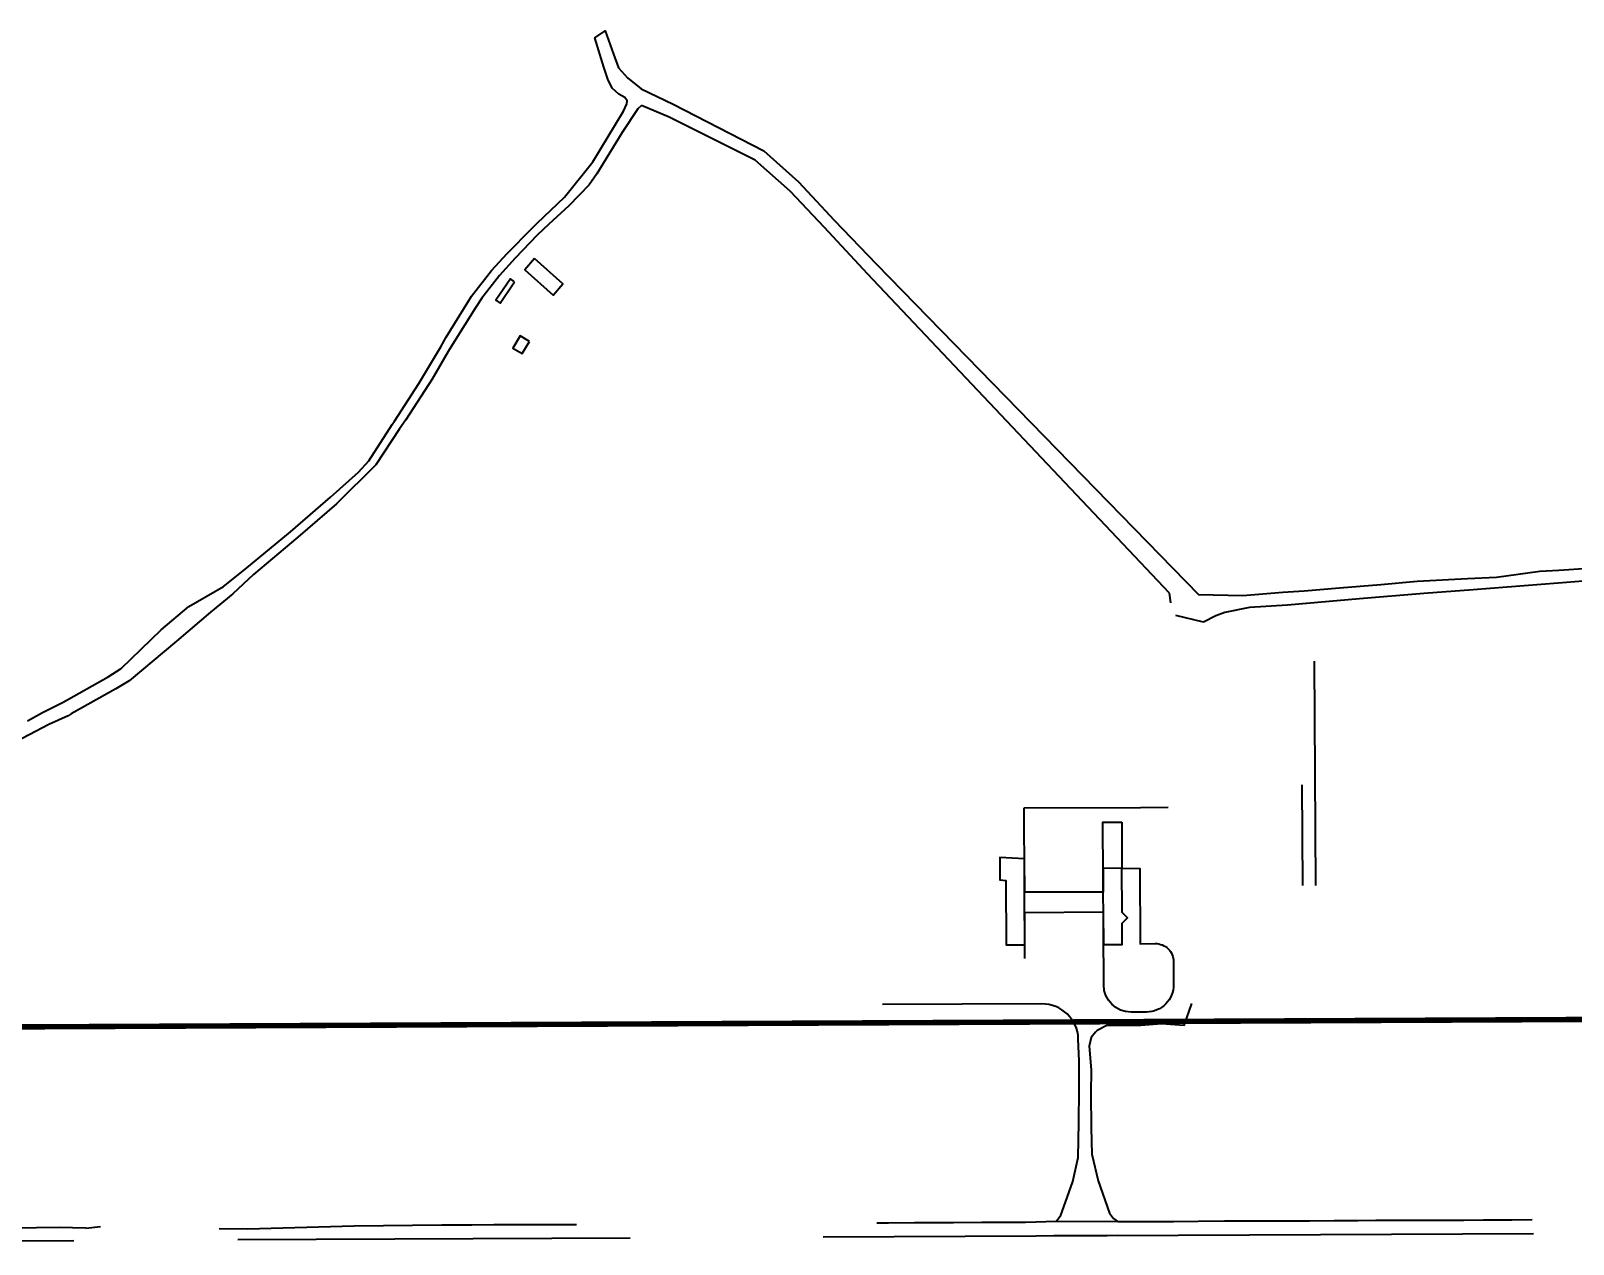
# Model space of a CAD drawing. Header units: metres. Extents: x 428 to 3974, y -4076 to 3914.
# Drawn here: x 1111.361 to 1112.095, y -3839.466 to -3838.888 of the extents above; entities that cross this region are included whole.
import ezdxf

# ---------------------------------------------------------------- set-up
doc = ezdxf.new("R2010")
doc.units = ezdxf.units.M
doc.header["$MEASUREMENT"] = 0
for name, color, linetype, lineweight in [('C-BLDG', 253, 'Continuous', 5), ('C-CLER-AERO', 253, 'Continuous', 5), ('C-ROAD-AIRF', 253, 'Continuous', 5), ('C-ROAD-LAND', 253, 'Continuous', 9), ('C-RUNN', 253, 'Continuous', 5), ('C-SHLD', 253, 'Continuous', 5)]:
    doc.layers.add(name, color=color, linetype=linetype, lineweight=lineweight)
doc.styles.add('ADPI R', font='swiss.ttf')
doc.linetypes.add('OLS', pattern='A,4,-2,4,-2,["OLS",ADPI R,S=1.2,R=0,X=-1.7,Y=-0.5],-2,4,-2,4,-2', length=26)

msp = doc.modelspace()

# ---------------------------------------------------------------- linework, layer by layer
at = {"layer": 'C-BLDG', "lineweight": 40}
for points in [[(1111.60052, -3838.99694), (1111.59589, -3839.00234), (1111.60928, -3839.01439), (1111.61391, -3839.00899)], [(1111.59101, -3839.00796), (1111.58898, -3839.00658), (1111.582, -3839.0168), (1111.58403, -3839.01818)], [(1111.59809, -3839.03638), (1111.59365, -3839.03374), (1111.59021, -3839.03953), (1111.59465, -3839.04217)], [(1111.88032, -3839.28732), (1111.8714, -3839.28735), (1111.87147, -3839.29862), (1111.83401, -3839.29868), (1111.83385, -3839.28275), (1111.8222, -3839.28225), (1111.82211, -3839.29281), (1111.825, -3839.2931), (1111.8252, -3839.32377), (1111.83412, -3839.32376), (1111.83403, -3839.30833), (1111.87143, -3839.30808), (1111.87157, -3839.32359), (1111.88043, -3839.32363), (1111.8804, -3839.31339), (1111.88292, -3839.31084), (1111.88048, -3839.30841)]]:
    msp.add_lwpolyline(points, close=True, dxfattribs=at)
at = {"layer": 'C-CLER-AERO', "linetype": 'OLS', "lineweight": 40, "const_width": 0.0026, "flags": 128}
msp.add_lwpolyline([(1110.61391, -3839.36637), (1113.2564, -3839.35385), (1113.25758, -3839.59643), (1110.61506, -3839.60896), (1110.61391, -3839.36637)], close=True, dxfattribs=at)
at = {"layer": 'C-ROAD-AIRF', "lineweight": 40}
for p, q in [((1111.972, -3839.18865), (1111.97259, -3839.29552)), ((1111.96653, -3839.29555), (1111.96626, -3839.24749)), ((1111.83377, -3839.2586), (1111.88922, -3839.25834)), ((1111.83411, -3839.33028), (1111.83377, -3839.2586)), ((1111.88922, -3839.25834), (1111.90242, -3839.25827)), ((1111.87815, -3839.46218), (1111.84783, -3839.46233))]:
    msp.add_line(p, q, dxfattribs=at)
msp.add_lwpolyline([(1111.88022, -3839.26535), (1111.88032, -3839.28732), (1111.88881, -3839.2874), (1111.88898, -3839.32322), (1111.89623, -3839.32318, -0.414214), (1111.90494, -3839.33181), (1111.90499, -3839.34274, -0.414241), (1111.89205, -3839.3558), (1111.88473, -3839.35583, -0.414186), (1111.87167, -3839.3429), (1111.8713, -3839.26539)], format="xyb", close=True, dxfattribs=at)
msp.add_lwpolyline([(1111.84904, -3839.45551), (1111.8512, -3839.45257), (1111.85342, -3839.44634), (1111.85702, -3839.43651), (1111.85957, -3839.42504), (1111.85974, -3839.40832), (1111.85989, -3839.39285), (1111.85999, -3839.37924), (1111.85957, -3839.36855, 0.404374), (1111.84218, -3839.35188), (1111.76626, -3839.35224)], format="xyb", dxfattribs=at)
for points in [[(1111.90998, -3839.36226), (1111.9137, -3839.35171)], [(1111.90998, -3839.36226), (1111.8992, -3839.36139), (1111.88928, -3839.36216), (1111.88185, -3839.36224), (1111.8742, -3839.36224), (1111.87308, -3839.36225), (1111.86856, -3839.36461), (1111.86775, -3839.36533), (1111.86569, -3839.36793), (1111.86478, -3839.37201), (1111.86572, -3839.38332), (1111.86558, -3839.39477), (1111.86569, -3839.41093), (1111.86597, -3839.4234), (1111.86902, -3839.43615), (1111.87443, -3839.45157), (1111.8764, -3839.45408), (1111.87857, -3839.45574)]]:
    msp.add_lwpolyline(points, dxfattribs=at)
at = {"layer": 'C-ROAD-LAND', "lineweight": 40}
for p, q in [((1111.65151, -3838.92405), (1111.6497, -3838.92566)), ((1111.66458, -3838.9296), (1111.65151, -3838.92405)), ((1111.6497, -3838.92566), (1111.64216, -3838.93685)), ((1111.70567, -3838.95006), (1111.66458, -3838.9296)), ((1111.64216, -3838.93685), (1111.63024, -3838.95662)), ((1111.7222, -3838.96475), (1111.70567, -3838.95006)), ((1111.62647, -3838.96173), (1111.61688, -3838.9718)), ((1111.63024, -3838.95662), (1111.62647, -3838.96173)), ((1111.7387, -3838.98216), (1111.7222, -3838.96475)), ((1111.61688, -3838.9718), (1111.60723, -3838.98055)), ((1111.60723, -3838.98055), (1111.60169, -3838.98579)), ((1111.7591, -3839.00412), (1111.7387, -3838.98216)), ((1111.60169, -3838.98579), (1111.59129, -3838.99672)), ((1111.59129, -3838.99672), (1111.5838, -3839.00498)), ((1111.5838, -3839.00498), (1111.57536, -3839.01571)), ((1111.90294, -3839.15625), (1111.7591, -3839.00412)), ((1111.5723, -3839.02038), (1111.56213, -3839.03663)), ((1111.57536, -3839.01571), (1111.5723, -3839.02038)), ((1111.55928, -3839.04113), (1111.55164, -3839.05434)), ((1111.56213, -3839.03663), (1111.55928, -3839.04113)), ((1111.55164, -3839.05434), (1111.53922, -3839.07378)), ((1111.5362, -3839.07797), (1111.52486, -3839.09522)), ((1111.53922, -3839.07378), (1111.5362, -3839.07797)), ((1111.52486, -3839.09522), (1111.50611, -3839.11366)), ((1111.50611, -3839.11366), (1111.48768, -3839.12954)), ((1111.48768, -3839.12954), (1111.46661, -3839.14733)), ((1111.46661, -3839.14733), (1111.4568, -3839.1566)), ((1112.08825, -3839.15147), (1112.04773, -3839.15474)), ((1112.12738, -3839.14835), (1112.08825, -3839.15147)), ((1111.4568, -3839.1566), (1111.44612, -3839.1653)), ((1111.90357, -3839.16081), (1111.90294, -3839.15625)), ((1111.9935, -3839.15905), (1111.95921, -3839.16194)), ((1112.02414, -3839.15651), (1111.9935, -3839.15905)), ((1112.04773, -3839.15474), (1112.02414, -3839.15651)), ((1111.44612, -3839.1653), (1111.42986, -3839.17909)), ((1111.91914, -3839.17002), (1111.90599, -3839.16688)), ((1111.92501, -3839.16709), (1111.91914, -3839.17002)), ((1111.92935, -3839.16546), (1111.92501, -3839.16709)), ((1111.94108, -3839.16316), (1111.92935, -3839.16546)), ((1111.95921, -3839.16194), (1111.94108, -3839.16316)), ((1111.42986, -3839.17909), (1111.4073, -3839.19797)), ((1111.40097, -3839.20191), (1111.37977, -3839.21371)), ((1111.4073, -3839.19797), (1111.40097, -3839.20191)), ((1111.36911, -3839.2188), (1111.32245, -3839.24325)), ((1111.37825, -3839.21468), (1111.36911, -3839.2188)), ((1111.37977, -3839.21371), (1111.37825, -3839.21468))]:
    msp.add_line(p, q, dxfattribs=at)
msp.add_lwpolyline([(1111.35885, -3839.21704), (1111.366, -3839.21318), (1111.37596, -3839.2082), (1111.39729, -3839.19618), (1111.40349, -3839.1921), (1111.42252, -3839.17378), (1111.43583, -3839.16255), (1111.45227, -3839.15303), (1111.46245, -3839.14507), (1111.48418, -3839.12709), (1111.5033, -3839.11061), (1111.51669, -3839.09866), (1111.52159, -3839.0933), (1111.5327, -3839.076), (1111.5338, -3839.0744), (1111.5453, -3839.05649), (1111.54776, -3839.05238), (1111.55581, -3839.03891), (1111.55838, -3839.03438), (1111.56877, -3839.0176), (1111.57047, -3839.01475), (1111.57998, -3839.00259), (1111.58743, -3838.99457), (1111.59928, -3838.98235), (1111.60062, -3838.98113), (1111.60172, -3838.98006), (1111.61481, -3838.96762), (1111.62822, -3838.95078), (1111.64285, -3838.92668), (1111.6445, -3838.92315), (1111.64459, -3838.9217), (1111.64354, -3838.9202), (1111.64057, -3838.91865), (1111.63751, -3838.91577), (1111.63545, -3838.9115), (1111.63344, -3838.90575), (1111.62928, -3838.89179), (1111.63417, -3838.88845), (1111.63806, -3838.89949), (1111.64043, -3838.90609), (1111.64485, -3838.91088), (1111.65136, -3838.91614), (1111.66648, -3838.92341), (1111.70969, -3838.94566), (1111.72624, -3838.96038), (1111.74326, -3838.97857), (1111.76339, -3838.99957), (1111.91686, -3839.15694), (1111.93798, -3839.15736), (1111.95706, -3839.15587), (1111.96711, -3839.1551), (1111.98407, -3839.1537), (1112.0037, -3839.15215), (1112.02104, -3839.15062), (1112.04496, -3839.14928), (1112.05879, -3839.14873), (1112.0794, -3839.14584), (1112.08843, -3839.14532), (1112.10263, -3839.14438)], dxfattribs=at)
at = {"layer": 'C-RUNN', "lineweight": 40, "ltscale": 0.1}
for points in [[(1111.73803, -3839.46285), (1112.07642, -3839.46124)], [(1111.05889, -3839.46606), (1111.38106, -3839.46454)], [(1111.45912, -3839.46417), (1111.64608, -3839.46328)]]:
    msp.add_lwpolyline(points, dxfattribs=at)
at = {"layer": 'C-SHLD', "lineweight": 40}
for points in [[(1111.38673, -3839.45877), (1111.37393, -3839.45841), (1111.34144, -3839.45882), (1111.29164, -3839.46033), (1111.24176, -3839.45965), (1111.19175, -3839.4593), (1111.09159, -3839.45939), (1111.08093, -3839.45947), (1111.06867, -3839.45935), (1111.05981, -3839.45938)], [(1111.38673, -3839.45877), (1111.39363, -3839.45798)], [(1111.6204, -3839.45707), (1111.60832, -3839.45708), (1111.59966, -3839.45716), (1111.59005, -3839.45712), (1111.5811, -3839.45708), (1111.5706, -3839.45723), (1111.55628, -3839.45723), (1111.55628, -3839.45723), (1111.51458, -3839.45774), (1111.46373, -3839.45925), (1111.45028, -3839.459)], [(1112.07585, -3839.45481), (1112.06608, -3839.45492), (1112.05262, -3839.45498), (1112.04319, -3839.45505), (1112.03104, -3839.45509), (1112.02028, -3839.45507), (1112.01016, -3839.45507), (1112.00129, -3839.45512), (1111.99296, -3839.45516), (1111.98147, -3839.45522), (1111.96967, -3839.45535), (1111.95666, -3839.45538), (1111.94158, -3839.45542), (1111.92919, -3839.45545), (1111.91673, -3839.45562), (1111.9049, -3839.45565), (1111.89372, -3839.45563), (1111.87857, -3839.45574), (1111.84904, -3839.45551), (1111.83436, -3839.45603), (1111.82401, -3839.45603), (1111.81356, -3839.45607), (1111.80007, -3839.45618), (1111.79127, -3839.45622), (1111.7815, -3839.45622), (1111.76919, -3839.45637), (1111.76349, -3839.45638)]]:
    msp.add_lwpolyline(points, dxfattribs=at)

doc.saveas('drawing.dxf')
